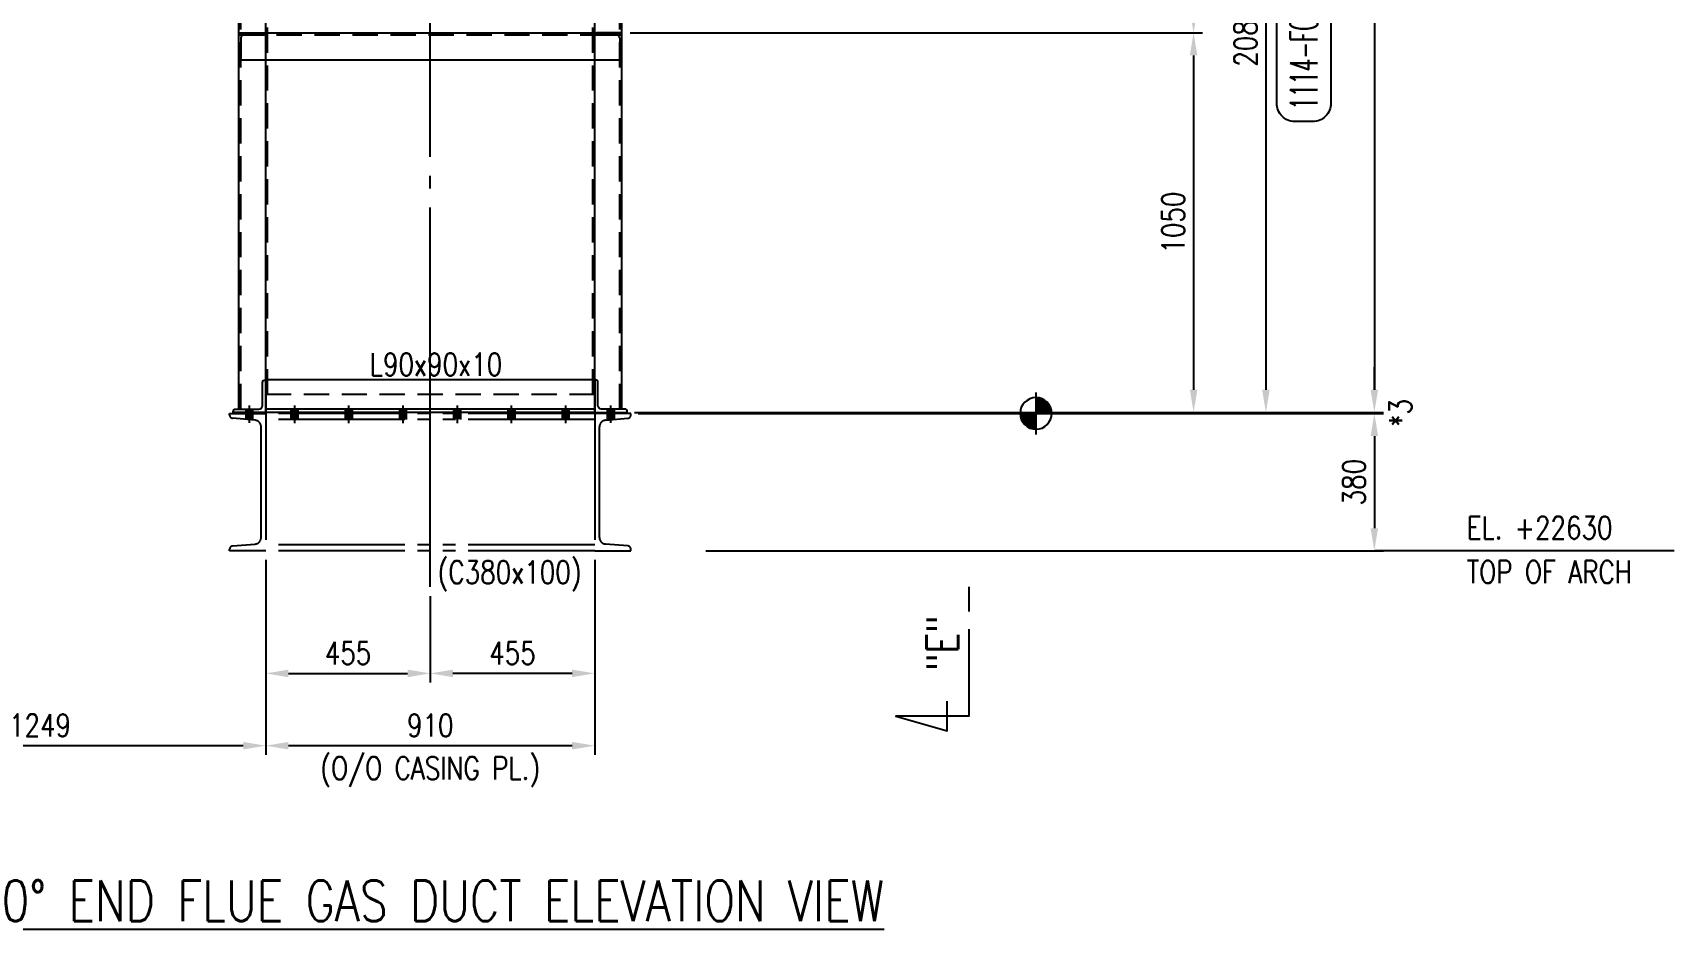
# Model space of a CAD drawing. Header units: millimetres. Extents: x 0 to 134087, y -49114 to 20834.
# Drawn here: x 94770 to 99311, y -41368 to -38888 of the extents above; entities that cross this region are included whole.
import ezdxf
from ezdxf.enums import TextEntityAlignment as Align

# ---------------------------------------------------------------- set-up
doc = ezdxf.new("R2010")
doc.units = ezdxf.units.MM
doc.header["$LTSCALE"] = 35
for name, pattern in [('JNK-CENTER', [34, 30, -1.5, 1, -1.5]), ('JNK-HIDDEN', [3, 2, -1]), ('JNK-PHANTOM', [15, 10, -1, 1, -1, 1, -1])]:
    doc.linetypes.add(name, pattern=pattern)
for name, color, linetype in [('CEN-R', 1, 'JNK-CENTER'), ('CON-C', 4, 'Continuous'), ('CON-G', 3, 'Continuous'), ('CON-Y', 2, 'Continuous'), ('Dim-W', 7, 'Continuous'), ('HID-Y', 2, 'JNK-HIDDEN'), ('PHA-M', 6, 'JNK-PHANTOM'), ('STL-OBJT', 7, 'Continuous'), ('TXT-C', 4, 'Continuous'), ('TXTT-C', 4, 'Continuous')]:
    doc.layers.add(name, color=color, linetype=linetype)
doc.styles.add('SIMPLEX', font='simplex.shx', dxfattribs={"width": 0.8})
doc.dimstyles.new('DIM25', dxfattribs={"dimscale": 25, "dimtxt": 2.5, "dimasz": 2.5, "dimexe": 1, "dimexo": 1, "dimgap": 1, "dimtad": 1, "dimdec": 1, "dimdsep": 46, "dimtxsty": 'SIMPLEX', "dimcen": 0, "dimclrt": 2, "dimazin": 2, "dimtfac": 1, "dimtdec": 1, "dimtix": 1, "dimtmove": 2, "dimatfit": 0, "dimfxl": 0.18, "dimtolj": 1, "dimtzin": 0, "dimarcsym": 0})

# ---------------------------------------------------------------- blocks, each defined once
blk = doc.blocks.new('FS-MARK')
h = blk.add_hatch(color=256)
edge = h.paths.add_edge_path()
edge.add_arc((0, 0), 1.75, 90, 180)
edge.add_line((-1.75, 0), (0, 0))
edge.add_line((0, 0), (0, 1.75))
h = blk.add_hatch(color=256)
edge = h.paths.add_edge_path()
edge.add_line((0, 0), (0, -1.75))
edge.add_arc((0, 0), 1.75, 270, 360)
edge.add_line((1.75, 0), (0, 0))
for p, q in [((0, 2.33), (0, -2.33)), ((2.33, 0), (-2.33, 0))]:
    blk.add_line(p, q)
blk.add_circle((0, 0), 1.75)
at = {"layer": 'CON-Y', "style": 'SIMPLEX', "width": 0.8}
blk.add_attdef('F.S.', (3.19, 1), '', height=2.5, dxfattribs=at)
blk = doc.blocks.new('*D2958')
at = {"layer": 'DEFPOINTS', "color": 0, "transparency": 16777216}
for p in [(97008.8, -36024.3), (96410, -39938.3), (98481.5, -39938.3)]:
    blk.add_point(p, dxfattribs=at)
at = {"layer": 'Dim-W', "color": 0, "lineweight": -2, "transparency": 16777216}
for p, q in [((97033.8, -36024.3), (98506.5, -36024.3)), ((98481.5, -36086.8), (98481.5, -39875.8)), ((96435, -39938.3), (98506.5, -39938.3))]:
    blk.add_line(p, q, dxfattribs=at)
at = {"layer": 'Dim-W', "color": 0, "transparency": 16777216}
for points in [[(98471.1, -36086.8), (98491.9, -36086.8), (98481.5, -36024.3)], [(98471.1, -39875.8), (98491.9, -39875.8), (98481.5, -39938.3)]]:
    blk.add_solid(points, dxfattribs=at)
at = {"layer": 'Dim-W', "color": 2, "transparency": 16777216, "insert": (98425.2, -37983.8), "char_height": 62.5, "attachment_point": 5, "rotation": 90, "style": 'SIMPLEX', "bg_fill": 3, "box_fill_scale": 1.1, "bg_fill_color": 256, "bg_fill_true_color": 13158600, "bg_fill_transparency": 0}
blk.add_mtext('\\A1;3914', dxfattribs=at)
blk = doc.blocks.new('*D2959')
at = {"layer": 'DEFPOINTS', "color": 0, "transparency": 16777216}
for p in [(96420, -39941.3), (96607.2, -40321.3), (98481.5, -40321.3)]:
    blk.add_point(p, dxfattribs=at)
at = {"layer": 'Dim-W', "color": 0, "lineweight": -2, "transparency": 16777216}
for p, q in [((96445, -39941.3), (98506.5, -39941.3)), ((98481.5, -40003.8), (98481.5, -40258.8)), ((96632.2, -40321.3), (98506.5, -40321.3))]:
    blk.add_line(p, q, dxfattribs=at)
at = {"layer": 'Dim-W', "color": 0, "transparency": 16777216}
for points in [[(98471.1, -40003.8), (98491.9, -40003.8), (98481.5, -39941.3)], [(98471.1, -40258.8), (98491.9, -40258.8), (98481.5, -40321.3)]]:
    blk.add_solid(points, dxfattribs=at)
at = {"layer": 'Dim-W', "color": 2, "transparency": 16777216, "insert": (98425.2, -40131.3), "char_height": 62.5, "attachment_point": 5, "rotation": 90, "style": 'SIMPLEX', "bg_fill": 3, "box_fill_scale": 1.1, "bg_fill_color": 256, "bg_fill_true_color": 13158600, "bg_fill_transparency": 0}
blk.add_mtext('\\A1;380', dxfattribs=at)
blk = doc.blocks.new('DUCT-TAG')
at = {"layer": 'CON-G'}
blk.add_lwpolyline([(-9.49, -1), (-9.49, 1, -0.414214), (-7.49, 3), (7.49, 3, -0.414214), (9.49, 1), (9.49, -1, -0.414214), (7.49, -3), (-7.49, -3, -0.414214)], format="xyb", close=True, dxfattribs=at)
at = {"layer": 'CON-G', "style": 'SIMPLEX', "width": 1.246304}
blk.add_attdef('NAME', text='', height=3, dxfattribs=at).set_placement((-8.19, -1.5), (8.19, -1.5), align=Align.FIT)
at = {"layer": 'CON-Y', "style": 'SIMPLEX'}
blk.add_attdef('ELEVATION', text='', height=2, dxfattribs=at).set_placement((0, -6.02), align=Align.CENTER)
blk = doc.blocks.new('*D2960')
at = {"layer": 'DEFPOINTS', "color": 0, "transparency": 16777216}
for p in [(98481.5, -39938.3), (98481.5, -39941.3), (98481.5, -39941.3)]:
    blk.add_point(p, dxfattribs=at)
at = {"layer": 'Dim-W', "color": 0, "lineweight": -2, "transparency": 16777216}
for p, q in [((98481.5, -39875.8), (98481.5, -39813.3)), ((98481.5, -39938.3), (98481.5, -39941.3)), ((98481.5, -40003.8), (98481.5, -40066.3))]:
    blk.add_line(p, q, dxfattribs=at)
at = {"layer": 'Dim-W', "color": 0, "transparency": 16777216}
for points in [[(98471.1, -39875.8), (98491.9, -39875.8), (98481.5, -39938.3)], [(98471.1, -40003.8), (98491.9, -40003.8), (98481.5, -39941.3)]]:
    blk.add_solid(points, dxfattribs=at)
at = {"layer": 'Dim-W', "color": 2, "transparency": 16777216, "insert": (98553.6, -39939.8), "char_height": 62.5, "attachment_point": 5, "rotation": 90, "style": 'SIMPLEX', "bg_fill": 3, "box_fill_scale": 1.1, "bg_fill_color": 256, "bg_fill_true_color": 13158600, "bg_fill_transparency": 0}
blk.add_mtext('\\A1;*3', dxfattribs=at)
blk = doc.blocks.new('*D2963')
at = {"layer": 'DEFPOINTS', "color": 0, "transparency": 16777216}
for p in [(96399.1, -37854.3), (96410, -39938.3), (98181.5, -39938.3)]:
    blk.add_point(p, dxfattribs=at)
at = {"layer": 'Dim-W', "color": 0, "lineweight": -2, "transparency": 16777216}
for p, q in [((96424.1, -37854.3), (98206.5, -37854.3)), ((98181.5, -37916.8), (98181.5, -39875.8)), ((96435, -39938.3), (98206.5, -39938.3))]:
    blk.add_line(p, q, dxfattribs=at)
at = {"layer": 'Dim-W', "color": 0, "transparency": 16777216}
for points in [[(98171.1, -37916.8), (98191.9, -37916.8), (98181.5, -37854.3)], [(98171.1, -39875.8), (98191.9, -39875.8), (98181.5, -39938.3)]]:
    blk.add_solid(points, dxfattribs=at)
at = {"layer": 'Dim-W', "color": 2, "transparency": 16777216, "insert": (98125.2, -38896.3), "char_height": 62.5, "attachment_point": 5, "rotation": 90, "style": 'SIMPLEX', "bg_fill": 3, "box_fill_scale": 1.1, "bg_fill_color": 256, "bg_fill_true_color": 13158600, "bg_fill_transparency": 0}
blk.add_mtext('\\A1;2084', dxfattribs=at)
blk = doc.blocks.new('*D2964')
at = {"layer": 'DEFPOINTS', "color": 0, "transparency": 16777216}
for p in [(96399.1, -37854.3), (96398.2, -38888.3), (97981.5, -38888.3)]:
    blk.add_point(p, dxfattribs=at)
at = {"layer": 'Dim-W', "color": 0, "lineweight": -2, "transparency": 16777216}
for p, q in [((96424.1, -37854.3), (98006.5, -37854.3)), ((97981.5, -37916.8), (97981.5, -38825.8)), ((96423.2, -38888.3), (98006.5, -38888.3))]:
    blk.add_line(p, q, dxfattribs=at)
at = {"layer": 'Dim-W', "color": 0, "transparency": 16777216}
for points in [[(97971.1, -37916.8), (97991.9, -37916.8), (97981.5, -37854.3)], [(97971.1, -38825.8), (97991.9, -38825.8), (97981.5, -38888.3)]]:
    blk.add_solid(points, dxfattribs=at)
at = {"layer": 'Dim-W', "color": 2, "transparency": 16777216, "insert": (97925.2, -38371.3), "char_height": 62.5, "attachment_point": 5, "rotation": 90, "style": 'SIMPLEX', "bg_fill": 3, "box_fill_scale": 1.1, "bg_fill_color": 256, "bg_fill_true_color": 13158600, "bg_fill_transparency": 0}
blk.add_mtext('\\A1;1034', dxfattribs=at)
blk = doc.blocks.new('*D2967')
at = {"layer": 'DEFPOINTS', "color": 0, "transparency": 16777216}
for p in [(96398.2, -38888.3), (96410, -39938.3), (97981.5, -39938.3)]:
    blk.add_point(p, dxfattribs=at)
at = {"layer": 'Dim-W', "color": 0, "lineweight": -2, "transparency": 16777216}
for p, q in [((96423.2, -38888.3), (98006.5, -38888.3)), ((97981.5, -38950.8), (97981.5, -39875.8)), ((96435, -39938.3), (98006.5, -39938.3))]:
    blk.add_line(p, q, dxfattribs=at)
at = {"layer": 'Dim-W', "color": 0, "transparency": 16777216}
for points in [[(97971.1, -38950.8), (97991.9, -38950.8), (97981.5, -38888.3)], [(97971.1, -39875.8), (97991.9, -39875.8), (97981.5, -39938.3)]]:
    blk.add_solid(points, dxfattribs=at)
at = {"layer": 'Dim-W', "color": 2, "transparency": 16777216, "insert": (97925.2, -39413.3), "char_height": 62.5, "attachment_point": 5, "rotation": 90, "style": 'SIMPLEX', "bg_fill": 3, "box_fill_scale": 1.1, "bg_fill_color": 256, "bg_fill_true_color": 13158600, "bg_fill_transparency": 0}
blk.add_mtext('\\A1;1050', dxfattribs=at)
blk = doc.blocks.new('*D2927')
at = {"layer": 'DEFPOINTS', "color": 0, "transparency": 16777216}
for p in [(94165.8, -40693.2), (94165.8, -40860.4), (95414.8, -40860.4)]:
    blk.add_point(p, dxfattribs=at)
at = {"layer": 'Dim-W', "color": 0, "lineweight": -2, "transparency": 16777216}
for p, q in [((94165.8, -40718.2), (94165.8, -40885.4)), ((95352.3, -40860.4), (94228.3, -40860.4))]:
    blk.add_line(p, q, dxfattribs=at)
at = {"layer": 'Dim-W', "color": 0, "transparency": 16777216}
for points in [[(94228.3, -40850), (94228.3, -40870.8), (94165.8, -40860.4)], [(95352.3, -40850), (95352.3, -40870.8), (95414.8, -40860.4)]]:
    blk.add_solid(points, dxfattribs=at)
at = {"layer": 'Dim-W', "color": 2, "transparency": 16777216, "insert": (94790.3, -40804.1), "char_height": 62.5, "attachment_point": 5, "style": 'SIMPLEX', "bg_fill": 3, "box_fill_scale": 1.1, "bg_fill_color": 256, "bg_fill_true_color": 13158600, "bg_fill_transparency": 0}
blk.add_mtext('\\A1;1249', dxfattribs=at)
blk = doc.blocks.new('*D2996')
at = {"layer": 'DEFPOINTS', "color": 0, "transparency": 16777216}
for p in [(95414.8, -40321.1), (96324.8, -40321.1), (95414.8, -40860.4)]:
    blk.add_point(p, dxfattribs=at)
at = {"layer": 'Dim-W', "color": 0, "lineweight": -2, "transparency": 16777216}
for p, q in [((95414.8, -40346.1), (95414.8, -40885.4)), ((96324.8, -40346.1), (96324.8, -40885.4)), ((96262.3, -40860.4), (95477.3, -40860.4))]:
    blk.add_line(p, q, dxfattribs=at)
at = {"layer": 'Dim-W', "color": 0, "transparency": 16777216}
for points in [[(95477.3, -40850), (95477.3, -40870.8), (95414.8, -40860.4)], [(96262.3, -40850), (96262.3, -40870.8), (96324.8, -40860.4)]]:
    blk.add_solid(points, dxfattribs=at)
at = {"layer": 'Dim-W', "color": 2, "transparency": 16777216, "char_height": 62.5, "attachment_point": 5, "style": 'SIMPLEX'}
for s, insert in [('\\A1;910', (95869.8, -40804.1)), ('\\A1;(O/O CASING PL.)', (95869.8, -40933))]:
    blk.add_mtext(s, dxfattribs=dict(at, insert=insert))
blk = doc.blocks.new('*D2934')
at = {"layer": 'DEFPOINTS', "color": 0, "transparency": 16777216}
for p in [(96324.8, -40321.3), (95869.8, -40421.3), (95869.8, -40660.4)]:
    blk.add_point(p, dxfattribs=at)
at = {"layer": 'Dim-W', "color": 0, "lineweight": -2, "transparency": 16777216}
for p, q in [((96324.8, -40346.3), (96324.8, -40685.4)), ((95869.8, -40446.3), (95869.8, -40685.4)), ((96262.3, -40660.4), (95932.3, -40660.4))]:
    blk.add_line(p, q, dxfattribs=at)
at = {"layer": 'Dim-W', "color": 0, "transparency": 16777216}
for points in [[(95932.3, -40650), (95932.3, -40670.8), (95869.8, -40660.4)], [(96262.3, -40650), (96262.3, -40670.8), (96324.8, -40660.4)]]:
    blk.add_solid(points, dxfattribs=at)
at = {"layer": 'Dim-W', "color": 2, "transparency": 16777216, "insert": (96097.3, -40604.1), "char_height": 62.5, "attachment_point": 5, "style": 'SIMPLEX', "bg_fill": 3, "box_fill_scale": 1.1, "bg_fill_color": 256, "bg_fill_true_color": 13158600, "bg_fill_transparency": 0}
blk.add_mtext('\\A1;455', dxfattribs=at)
blk = doc.blocks.new('*D2935')
at = {"layer": 'DEFPOINTS', "color": 0, "transparency": 16777216}
for p in [(95414.8, -40321.3), (95869.8, -40421.3), (95869.8, -40660.4)]:
    blk.add_point(p, dxfattribs=at)
at = {"layer": 'Dim-W', "color": 0, "lineweight": -2, "transparency": 16777216}
for p, q in [((95414.8, -40346.3), (95414.8, -40685.4)), ((95869.8, -40446.3), (95869.8, -40685.4)), ((95477.3, -40660.4), (95807.3, -40660.4))]:
    blk.add_line(p, q, dxfattribs=at)
at = {"layer": 'Dim-W', "color": 0, "transparency": 16777216}
for points in [[(95477.3, -40650), (95477.3, -40670.8), (95414.8, -40660.4)], [(95807.3, -40650), (95807.3, -40670.8), (95869.8, -40660.4)]]:
    blk.add_solid(points, dxfattribs=at)
at = {"layer": 'Dim-W', "color": 2, "transparency": 16777216, "insert": (95642.3, -40604.1), "char_height": 62.5, "attachment_point": 5, "style": 'SIMPLEX', "bg_fill": 3, "box_fill_scale": 1.1, "bg_fill_color": 256, "bg_fill_true_color": 13158600, "bg_fill_transparency": 0}
blk.add_mtext('\\A1;455', dxfattribs=at)
blk = doc.blocks.new('SECMARK2')
at = {"layer": 'TXTT-C'}
blk.add_line((0, 0), (-2.72, 0), dxfattribs=at)
blk.add_lwpolyline([(-4.67, 0), (-14.32, 0), (-14.32, 8.05), (-15.93, 2.38), (-12.63, 2.38)], dxfattribs=at)
at = {"layer": 'TXTT-C', "style": 'SIMPLEX', "width": 1.17}
blk.add_attdef('TAG', text='', height=3.5, dxfattribs=at).set_placement((-7.82, 1.36), align=Align.CENTER)

msp = doc.modelspace()

# ---------------------------------------------------------------- hatches: boundary and pattern name
at = {"layer": 'Dim-W'}
h = msp.add_hatch(color=256, dxfattribs=at)
h.paths.add_polyline_path([(95369.8043, -39929.3332), (95360.3043, -39929.3332), (95360.3043, -39938.3332), (95369.8043, -39938.3332)])
h.paths.add_polyline_path([(95379.3043, -39929.3332), (95369.8043, -39929.3332), (95369.8043, -39938.3332), (95379.3043, -39938.3332)])
h.paths.add_polyline_path([(95369.8043, -39941.3332), (95360.3043, -39941.3332), (95360.3043, -39958.0081), (95369.8043, -39958.8393)])
h.paths.add_polyline_path([(95379.3043, -39941.3332), (95369.8043, -39941.3332), (95369.8043, -39958.8393), (95379.3043, -39959.6704)])
h = msp.add_hatch(color=256, dxfattribs=at)
h.paths.add_polyline_path([(95494.8043, -39929.3332), (95504.3043, -39929.3332), (95504.3043, -39938.3332), (95494.8043, -39938.3332)])
h.paths.add_polyline_path([(95485.3043, -39929.3332), (95494.8043, -39929.3332), (95494.8043, -39938.3332), (95485.3043, -39938.3332)])
h.paths.add_polyline_path([(95494.8043, -39941.3332), (95504.3043, -39941.3332), (95504.3043, -39957.8332), (95494.8043, -39957.8332)])
h.paths.add_polyline_path([(95485.3043, -39941.3332), (95494.8043, -39941.3332), (95494.8043, -39957.8332), (95485.3043, -39957.8332)])
h = msp.add_hatch(color=256, dxfattribs=at)
h.paths.add_polyline_path([(95644.8043, -39929.3332), (95654.3043, -39929.3332), (95654.3043, -39938.3332), (95644.8043, -39938.3332)])
h.paths.add_polyline_path([(95635.3043, -39929.3332), (95644.8043, -39929.3332), (95644.8043, -39938.3332), (95635.3043, -39938.3332)])
h.paths.add_polyline_path([(95644.8043, -39941.3332), (95654.3043, -39941.3332), (95654.3043, -39957.8332), (95644.8043, -39957.8332)])
h.paths.add_polyline_path([(95635.3043, -39941.3332), (95644.8043, -39941.3332), (95644.8043, -39957.8332), (95635.3043, -39957.8332)])
h = msp.add_hatch(color=256, dxfattribs=at)
h.paths.add_polyline_path([(95794.8043, -39929.3332), (95804.3043, -39929.3332), (95804.3043, -39938.3332), (95794.8043, -39938.3332)])
h.paths.add_polyline_path([(95785.3043, -39929.3332), (95794.8043, -39929.3332), (95794.8043, -39938.3332), (95785.3043, -39938.3332)])
h.paths.add_polyline_path([(95794.8043, -39941.3332), (95804.3043, -39941.3332), (95804.3043, -39957.8332), (95794.8043, -39957.8332)])
h.paths.add_polyline_path([(95785.3043, -39941.3332), (95794.8043, -39941.3332), (95794.8043, -39957.8332), (95785.3043, -39957.8332)])
h = msp.add_hatch(color=256, dxfattribs=at)
h.paths.add_polyline_path([(95944.8043, -39929.3332), (95954.3043, -39929.3332), (95954.3043, -39938.3332), (95944.8043, -39938.3332)])
h.paths.add_polyline_path([(95935.3043, -39929.3332), (95944.8043, -39929.3332), (95944.8043, -39938.3332), (95935.3043, -39938.3332)])
h.paths.add_polyline_path([(95944.8043, -39941.3332), (95954.3043, -39941.3332), (95954.3043, -39957.8332), (95944.8043, -39957.8332)])
h.paths.add_polyline_path([(95935.3043, -39941.3332), (95944.8043, -39941.3332), (95944.8043, -39957.8332), (95935.3043, -39957.8332)])
h = msp.add_hatch(color=256, dxfattribs=at)
h.paths.add_polyline_path([(96094.8043, -39929.3332), (96104.3043, -39929.3332), (96104.3043, -39938.3332), (96094.8043, -39938.3332)])
h.paths.add_polyline_path([(96085.3043, -39929.3332), (96094.8043, -39929.3332), (96094.8043, -39938.3332), (96085.3043, -39938.3332)])
h.paths.add_polyline_path([(96094.8043, -39941.3332), (96104.3043, -39941.3332), (96104.3043, -39957.8332), (96094.8043, -39957.8332)])
h.paths.add_polyline_path([(96085.3043, -39941.3332), (96094.8043, -39941.3332), (96094.8043, -39957.8332), (96085.3043, -39957.8332)])
h = msp.add_hatch(color=256, dxfattribs=at)
h.paths.add_polyline_path([(96244.8043, -39929.3332), (96254.3043, -39929.3332), (96254.3043, -39938.3332), (96244.8043, -39938.3332)])
h.paths.add_polyline_path([(96235.3043, -39929.3332), (96244.8043, -39929.3332), (96244.8043, -39938.3332), (96235.3043, -39938.3332)])
h.paths.add_polyline_path([(96244.8043, -39941.3332), (96254.3043, -39941.3332), (96254.3043, -39957.8332), (96244.8043, -39957.8332)])
h.paths.add_polyline_path([(96235.3043, -39941.3332), (96244.8043, -39941.3332), (96244.8043, -39957.8332), (96235.3043, -39957.8332)])

# ---------------------------------------------------------------- linework, layer by layer
at = {"layer": 'CEN-R'}
for p, q in [((95869.8043, -40421.3332), (95869.8043, -37701.3332)), ((95369.8043, -39967.3332), (95369.8043, -39919.3332)), ((95494.8043, -39967.8332), (95494.8043, -39919.3332)), ((95644.8043, -39967.8332), (95644.8043, -39919.3332)), ((95794.8043, -39967.8332), (95794.8043, -39919.3332)), ((95944.8043, -39967.8332), (95944.8043, -39919.3332)), ((96094.8043, -39967.8332), (96094.8043, -39919.3332)), ((96244.8043, -39967.8332), (96244.8043, -39919.3332)), ((96369.8043, -39967.3332), (96369.8043, -39919.3332))]:
    msp.add_line(p, q, dxfattribs=at)
at = {"layer": 'CON-G'}
for p, q in [((95414.8043, -38888.3332), (95414.8043, -37889.3332)), ((96324.8043, -38888.3332), (96324.8043, -37889.3332)), ((95339.8043, -39929.3332), (95339.8043, -38134.3332)), ((95414.8043, -39938.3332), (95414.8043, -38963.3332)), ((96324.8043, -39938.3332), (96324.8043, -38963.3332)), ((96324.8043, -39848.3332), (95414.8043, -39848.3332)), ((96324.8043, -39929.3332), (95414.8043, -39929.3332)), ((96324.8043, -39938.3332), (95414.8043, -39938.3332))]:
    msp.add_line(p, q, dxfattribs=at)
msp.add_lwpolyline([(95414.8043, -39938.3332), (95324.8043, -39938.3332), (95324.8043, -39936.3332, -0.414213562), (95331.8043, -39929.3332), (95395.8043, -39929.3332, 0.414213562), (95405.8043, -39919.3332), (95405.8043, -39855.3332, -0.414213562), (95412.8043, -39848.3332), (95414.8043, -39848.3332)], format="xyb", close=True, dxfattribs=at)
at = {"layer": 'HID-Y'}
for p, q in [((95345.8043, -39929.3332), (95345.8043, -37863.3332)), ((95419.8043, -39888.3332), (95419.8043, -37889.3332)), ((96319.8043, -39888.3332), (96319.8043, -37889.3332)), ((95414.8043, -38963.3332), (95414.8043, -38888.3332)), ((96324.8043, -38963.3332), (96324.8043, -38888.3332)), ((95414.8043, -39888.3332), (96324.8043, -39888.3332)), ((95360.3043, -39938.3332), (95360.3043, -39929.3332)), ((95360.3043, -39958.0081), (95360.3043, -39941.3332)), ((95379.3043, -39938.3332), (95379.3043, -39929.3332)), ((95379.3043, -39959.6704), (95379.3043, -39941.3332)), ((95485.3043, -39938.3332), (95485.3043, -39929.3332)), ((95485.3043, -39957.8332), (95485.3043, -39941.3332)), ((95504.3043, -39938.3332), (95504.3043, -39929.3332)), ((95504.3043, -39957.8332), (95504.3043, -39941.3332)), ((95635.3043, -39938.3332), (95635.3043, -39929.3332)), ((95635.3043, -39957.8332), (95635.3043, -39941.3332)), ((95654.3043, -39938.3332), (95654.3043, -39929.3332)), ((95654.3043, -39957.8332), (95654.3043, -39941.3332)), ((95785.3043, -39938.3332), (95785.3043, -39929.3332)), ((95785.3043, -39957.8332), (95785.3043, -39941.3332)), ((95804.3043, -39938.3332), (95804.3043, -39929.3332)), ((95804.3043, -39957.8332), (95804.3043, -39941.3332)), ((95935.3043, -39938.3332), (95935.3043, -39929.3332)), ((95935.3043, -39957.8332), (95935.3043, -39941.3332)), ((95954.3043, -39938.3332), (95954.3043, -39929.3332)), ((95954.3043, -39957.8332), (95954.3043, -39941.3332)), ((96085.3043, -39938.3332), (96085.3043, -39929.3332)), ((96085.3043, -39957.8332), (96085.3043, -39941.3332)), ((96104.3043, -39938.3332), (96104.3043, -39929.3332)), ((96104.3043, -39957.8332), (96104.3043, -39941.3332)), ((96235.3043, -39938.3332), (96235.3043, -39929.3332)), ((96235.3043, -39957.8332), (96235.3043, -39941.3332)), ((96254.3043, -39938.3332), (96254.3043, -39929.3332)), ((96254.3043, -39957.8332), (96254.3043, -39941.3332)), ((96360.3043, -39938.3332), (96360.3043, -39929.3332)), ((96360.3043, -39959.6704), (96360.3043, -39941.3332))]:
    msp.add_line(p, q, dxfattribs=at)
msp.add_lwpolyline([(95339.8043, -38888.3332), (95414.8043, -38888.3332), (95414.8043, -38890.3332, -0.414213562), (95410.8043, -38894.3332), (95354.3043, -38894.3332, 0.414213562), (95345.8043, -38902.8332), (95345.8043, -38959.3332, -0.414213562), (95341.8043, -38963.3332), (95339.8043, -38963.3332)], format="xyb", close=True, dxfattribs=at)
at = {"layer": 'PHA-M'}
for p, q in [((96324.8043, -39941.3332), (95414.8043, -39941.3332)), ((96324.8043, -39957.8332), (95414.8043, -39957.8332)), ((96324.8043, -40304.8332), (95414.8043, -40304.8332)), ((96324.8043, -40321.3332), (95414.8043, -40321.3332))]:
    msp.add_line(p, q, dxfattribs=at)
msp.add_lwpolyline([(95414.8043, -39941.3332), (95414.8043, -40321.3332), (95314.8043, -40321.3332), (95314.8043, -40316.8859, -0.388878732), (95323.0199, -40307.9201), (95385.3731, -40302.4649, 0.388878732), (95401.8043, -40284.5334), (95401.8043, -39978.1329, 0.388878732), (95385.3731, -39960.2014), (95323.0199, -39954.7462, -0.388878732), (95314.8043, -39945.7804), (95314.8043, -39941.3332)], format="xyb", close=True, dxfattribs=at)

# ---------------------------------------------------------------- block references
at = {"layer": 'Dim-W'}
ref = msp.add_blockref('SECMARK2', (97359.271, -40421.1422), dxfattribs=dict(at, xscale=25, yscale=25, zscale=25, rotation=90.00000000000001))
ref.add_attrib('TAG', '"E"', (97329.771, -40653.042), dxfattribs={"layer": 'CON-C', "height": 87.5, "rotation": 90, "style": 'SIMPLEX', "width": 0.8})
at = {"layer": 'STL-OBJT', "xscale": -25, "yscale": 25, "zscale": 25}
msp.add_blockref('FS-MARK', (97545.1648, -39941.3332), dxfattribs=at)

# ---------------------------------------------------------------- texts
at = {"layer": 'CON-Y', "style": 'SIMPLEX', "width": 0.8}
for s, p in [('L90x90x10', (95702.6736, -39836.9526)), ('EL. +22630', (98737.4956, -40288.6814)), ('(C380x100)', (95890.0666, -40411.7061)), ('TOP OF ARCH', (98737.4412, -40411.0044))]:
    msp.add_text(s, height=62.5, dxfattribs=at).set_placement(p)
at = {"layer": 'TXT-C', "style": 'SIMPLEX', "width": 0.8}
msp.add_text('%%U0%%D END FLUE GAS DUCT ELEVATION VIEW', height=112.5, dxfattribs=at).set_placement((95904.567, -41345.482), align=Align.CENTER)

# ---------------------------------------------------------------- dimensions: what is measured, and where the dimension line sits
at = {"layer": 'Dim-W'}
dim = msp.add_linear_dim(base=(94165.8043, -40860.3814), p1=(95414.8043, -40860.3814), p2=(94165.8043, -40693.2418), angle=180, dimstyle='DIM25', override={"dimdec": 0, "dimtdec": 0, "dimtfill": 1}, dxfattribs=at)
dim.commit()
dim.dimension.update_dxf_attribs({"geometry": '*D2927', "text_midpoint": (94790.3043, -40804.1314)})

# ---------------------------------------------------------------- next in the draw order: dimensions: what is measured, and where the dimension line sits
dim = msp.add_linear_dim(base=(98481.468, -39938.3332), p1=(97008.7752, -36024.3332), p2=(96409.9835, -39938.3332), angle=90, dimstyle='DIM25', override={"dimdec": 0, "dimadec": 1, "dimazin": 3, "dimtdec": 0, "dimtix": 0, "dimtmove": 0, "dimtfill": 1}, dxfattribs=at)
dim.commit()
dim.dimension.update_dxf_attribs({"geometry": '*D2958', "text_midpoint": (98481.468, -37983.8332), "dimtype": 160})
dim = msp.add_linear_dim(base=(95414.8043, -40860.3814), p1=(96324.8043, -40321.0951), p2=(95414.8043, -40321.0951), angle=180, text='<>\\X(O/O CASING PL.)', dimstyle='DIM25', dxfattribs=at)
dim.commit()
dim.dimension.update_dxf_attribs({"geometry": '*D2996', "text_midpoint": (95869.8043, -40860.3814)})

# ---------------------------------------------------------------- next in the draw order: block references
at = {"layer": 'STL-OBJT'}
ref = msp.add_blockref('DUCT-TAG', (98286.468, -38896.3332), dxfattribs=dict(at, xscale=25, yscale=25, zscale=25, rotation=90.00000000000001))
ref.add_attrib('NAME', '1114-FGD-01', dxfattribs={"layer": 'CON-G', "height": 75, "rotation": 90, "style": 'SIMPLEX', "width": 0.559317}).set_placement((98323.968, -39101.0832), (98323.968, -38691.5832), align=Align.FIT)

# ---------------------------------------------------------------- next in the draw order: dimensions: what is measured, and where the dimension line sits
at = {"layer": 'Dim-W'}
dim = msp.add_linear_dim(base=(98481.468, -40321.3332), p1=(96419.9835, -39941.3332), p2=(96607.2122, -40321.3332), angle=90, dimstyle='DIM25', override={"dimdec": 0, "dimadec": 1, "dimazin": 3, "dimtdec": 0, "dimtix": 0, "dimtfill": 1}, dxfattribs=at)
dim.commit()
dim.dimension.update_dxf_attribs({"geometry": '*D2959', "text_midpoint": (98425.218, -40131.3332)})

# ---------------------------------------------------------------- next in the draw order: linework, layer by layer
at = {"layer": 'STL-OBJT'}
msp.add_line((99310.9628, -40321.3332), (98483.8435, -40321.3332), dxfattribs=at)

# ---------------------------------------------------------------- next in the draw order: dimensions: what is measured, and where the dimension line sits
at = {"layer": 'Dim-W'}
dim = msp.add_linear_dim(base=(98181.468, -39938.3332), p1=(96399.0578, -37854.3332), p2=(96409.9835, -39938.3332), angle=90, dimstyle='DIM25', override={"dimdec": 0, "dimtdec": 0, "dimtix": 0, "dimatfit": 2, "dimtfill": 1}, dxfattribs=at)
dim.commit()
dim.dimension.update_dxf_attribs({"geometry": '*D2963', "text_midpoint": (98125.218, -38896.3332)})
dim = msp.add_linear_dim(base=(98481.468, -39941.3332), p1=(98481.468, -39938.3332), p2=(98481.468, -39941.3332), angle=90, text='*<>', dimstyle='DIM25', override={"dimdec": 0, "dimtdec": 0, "dimtix": 0, "dimatfit": 2, "dimtfill": 1}, dxfattribs=at)
dim.commit()
dim.dimension.update_dxf_attribs({"geometry": '*D2960', "text_midpoint": (98553.5891, -39939.8332), "dimtype": 160})

# ---------------------------------------------------------------- next in the draw order: dimensions: what is measured, and where the dimension line sits
dim = msp.add_linear_dim(base=(97981.468, -38888.3332), p1=(96399.0578, -37854.3332), p2=(96398.2439, -38888.3332), angle=90, dimstyle='DIM25', override={"dimdec": 0, "dimtdec": 0, "dimtix": 0, "dimatfit": 2, "dimtfill": 1}, dxfattribs=at)
dim.commit()
dim.dimension.update_dxf_attribs({"geometry": '*D2964', "text_midpoint": (97925.218, -38371.3332)})

# ---------------------------------------------------------------- next in the draw order: dimensions: what is measured, and where the dimension line sits
dim = msp.add_linear_dim(base=(97981.468, -39938.3332), p1=(96398.2439, -38888.3332), p2=(96409.9835, -39938.3332), angle=90, dimstyle='DIM25', override={"dimdec": 0, "dimtdec": 0, "dimtix": 0, "dimatfit": 2, "dimtfill": 1}, dxfattribs=at)
dim.commit()
dim.dimension.update_dxf_attribs({"geometry": '*D2967', "text_midpoint": (97925.218, -39413.3332)})

# ---------------------------------------------------------------- next in the draw order: hatches: boundary and pattern name
h = msp.add_hatch(color=256, dxfattribs=at)
h.paths.add_polyline_path([(96369.8043, -39929.3332), (96379.3043, -39929.3332), (96379.3043, -39938.3332), (96369.8043, -39938.3332)])
h.paths.add_polyline_path([(96360.3043, -39929.3332), (96369.8043, -39929.3332), (96369.8043, -39938.3332), (96360.3043, -39938.3332)])
h.paths.add_polyline_path([(96369.8043, -39941.3332), (96379.3043, -39941.3332), (96379.3043, -39958.0081), (96369.8043, -39958.8393)])
h.paths.add_polyline_path([(96360.3043, -39941.3332), (96369.8043, -39941.3332), (96369.8043, -39958.8393), (96360.3043, -39959.6704)])

# ---------------------------------------------------------------- next in the draw order: linework, layer by layer
at = {"layer": 'CON-G'}
for p, q in [((96399.8043, -39929.3332), (96399.8043, -38134.3332)), ((95339.8043, -38888.3332), (96399.8043, -38888.3332)), ((95339.8043, -38963.3332), (96399.8043, -38963.3332))]:
    msp.add_line(p, q, dxfattribs=at)
msp.add_lwpolyline([(96324.8043, -39938.3332), (96414.8043, -39938.3332), (96414.8043, -39936.3332, 0.414213562), (96407.8043, -39929.3332), (96343.8043, -39929.3332, -0.414213562), (96333.8043, -39919.3332), (96333.8043, -39855.3332, 0.414213562), (96326.8043, -39848.3332), (96324.8043, -39848.3332)], format="xyb", close=True, dxfattribs=at)
at = {"layer": 'HID-Y'}
for p, q in [((96393.8043, -39929.3332), (96393.8043, -37863.3332)), ((95339.8043, -38894.3332), (96399.8043, -38894.3332)), ((96379.3043, -39938.3332), (96379.3043, -39929.3332)), ((96379.3043, -39958.0081), (96379.3043, -39941.3332))]:
    msp.add_line(p, q, dxfattribs=at)
msp.add_lwpolyline([(96399.8043, -38888.3332), (96324.8043, -38888.3332), (96324.8043, -38890.3332, 0.414213562), (96328.8043, -38894.3332), (96385.3043, -38894.3332, -0.414213562), (96393.8043, -38902.8332), (96393.8043, -38959.3332, 0.414213562), (96397.8043, -38963.3332), (96399.8043, -38963.3332)], format="xyb", close=True, dxfattribs=at)
at = {"layer": 'PHA-M'}
msp.add_lwpolyline([(96324.8043, -39941.3332), (96324.8043, -40321.3332), (96424.8043, -40321.3332), (96424.8043, -40316.8859, 0.388878732), (96416.5887, -40307.9201), (96354.2355, -40302.4649, -0.388878732), (96337.8043, -40284.5334), (96337.8043, -39978.1329, -0.388878732), (96354.2355, -39960.2014), (96416.5887, -39954.7462, 0.388878732), (96424.8043, -39945.7804), (96424.8043, -39941.3332)], format="xyb", close=True, dxfattribs=at)

# ---------------------------------------------------------------- next in the draw order: dimensions: what is measured, and where the dimension line sits
at = {"layer": 'Dim-W'}
dim = msp.add_linear_dim(base=(95869.8043, -40660.3814), p1=(96324.8043, -40321.3332), p2=(95869.8043, -40421.3332), angle=180, dimstyle='DIM25', override={"dimdec": 0, "dimtdec": 0, "dimtix": 0, "dimatfit": 2, "dimtfill": 1}, dxfattribs=at)
dim.commit()
dim.dimension.update_dxf_attribs({"geometry": '*D2934', "text_midpoint": (96097.3043, -40604.1314)})

# ---------------------------------------------------------------- next in the draw order: dimensions: what is measured, and where the dimension line sits
dim = msp.add_linear_dim(base=(95869.8043, -40660.3814), p1=(95414.8043, -40321.3332), p2=(95869.8043, -40421.3332), dimstyle='DIM25', override={"dimdec": 0, "dimtdec": 0, "dimtix": 0, "dimatfit": 2, "dimtfill": 1}, dxfattribs=at)
dim.commit()
dim.dimension.update_dxf_attribs({"geometry": '*D2935', "text_midpoint": (95642.3043, -40604.1314)})

doc.saveas('drawing.dxf')
